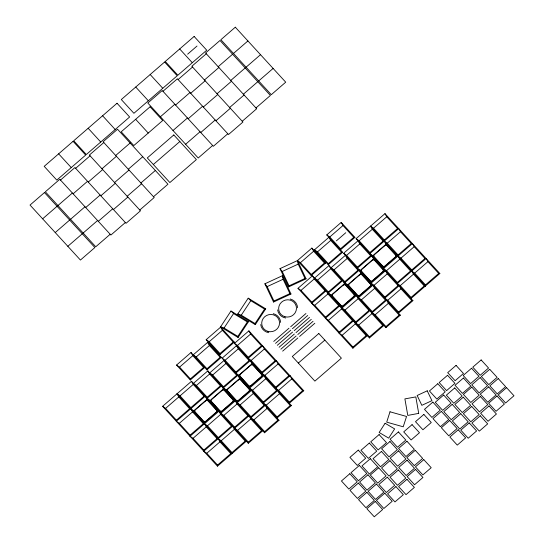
<?xml version="1.0" encoding="UTF-8"?>
<svg xmlns="http://www.w3.org/2000/svg" width="544" height="544" viewBox="0 0 544 544"><rect width="100%" height="100%" fill="white"/><g stroke="black" fill="none" stroke-linecap="round" stroke-linejoin="round"><path stroke-width="0.82" d="M217.559 465.066L206.761 453.281L203.762 451.207L203.837 450.092L193.038 438.314L190.04 436.24L190.114 435.125L179.316 423.348L176.317 421.267L176.392 420.158L189.611 408.707L190.754 408.762L193.752 410.836L204.551 422.62L204.476 423.728L206.258 426.863L217.056 438.641L218.198 438.695L221.197 440.776L231.996 452.554L231.921 453.662L230.778 453.608L217.559 465.066L217.484 466.174L162.595 406.3L191.474 381.283L248.288 443.258L262.725 430.753L261.582 430.698L248.363 442.15L248.288 443.258M190.298 380.004L190.38 378.896L203.592 367.445L204.734 367.492L190.298 380.004L176.576 365.038L191.012 352.526L206.904 369.859L221.34 357.354L207.624 342.387L193.181 354.892L196.187 356.973L206.985 368.75L206.904 369.859M217.484 466.174L246.357 441.157L245.215 441.102L234.416 429.318L232.635 426.183L231.492 426.136L220.694 414.351L218.912 411.216L217.77 411.169L206.972 399.384L205.19 396.25L204.048 396.202L190.835 407.653L190.754 408.762L192.535 411.896L203.334 423.674L204.476 423.728L207.475 425.809L218.273 437.587L218.198 438.695L219.98 441.83L230.778 453.608M248.363 442.15L237.565 430.372L234.566 428.291L234.648 427.183L223.842 415.405L220.844 413.324L220.925 412.216L210.127 400.438L207.121 398.358L207.203 397.249L220.422 385.798L221.564 385.846L223.339 388.98L234.144 400.765L235.287 400.819L237.062 403.954L247.86 415.732L249.002 415.786L250.784 418.921L261.582 430.698M219.905 354.634L219.98 353.525L233.199 342.067L234.342 342.122L220.619 327.155L206.183 339.667L219.905 354.634L234.342 342.122M207.203 397.249L196.404 385.472L193.406 383.391L207.842 370.879L264.581 432.779L264.663 431.671L253.864 419.886L250.866 417.812L250.94 416.697L240.142 404.92L237.143 402.839L237.218 401.73L226.42 389.953L223.421 387.872L223.496 386.764L236.715 375.312L237.857 375.367L239.639 378.502L250.437 390.279L251.58 390.334L253.361 393.468L264.16 405.246L265.302 405.3L267.077 408.435L277.882 420.213L279.024 420.267L222.108 358.183L236.545 345.678L238.326 348.813L249.125 360.59L250.267 360.645L252.049 363.78L262.847 375.557L263.99 375.612L265.764 378.746L276.57 390.524L277.712 390.578L279.487 393.713L290.285 405.491L291.428 405.545L234.444 343.38L248.88 330.868L303.763 390.742L289.326 403.247L289.401 402.138L302.62 390.687L303.763 390.742M291.428 405.545L276.991 418.057L277.073 416.942L266.274 405.164L263.269 403.084L263.35 401.975L252.552 390.198L249.553 388.117L249.628 387.008L238.83 375.231L235.831 373.15L235.906 372.042L249.125 360.59M289.401 402.138L278.603 390.361L275.604 388.28L275.686 387.172L264.88 375.394L261.882 373.313L261.963 372.205L251.165 360.427L248.159 358.346L248.241 357.238L261.46 345.787L262.602 345.834L264.377 348.976L275.182 360.754L276.325 360.808L278.1 363.943L288.898 375.72L290.04 375.775L291.822 378.91L302.62 390.687M306.075 278.841L305 278.474L298.207 264.119L297.439 260.596L311.161 275.563L311.236 274.455L324.455 263.004L325.598 263.058L311.875 248.091L297.439 260.596L279.997 268.641L288.633 286.885L306.075 278.841L297.439 260.596L300.438 262.677L311.236 274.455M352.879 348.187L352.961 347.072L342.162 335.294L339.164 333.214L339.238 332.105L328.44 320.328L325.441 318.247L325.516 317.138L314.718 305.361L311.719 303.28L311.794 302.172L325.013 290.72L326.155 290.775L327.937 293.91L338.735 305.687L339.878 305.742L341.659 308.876L352.458 320.654L353.6 320.708L355.375 323.843L366.18 335.621L367.322 335.675L352.879 348.187L297.996 288.313L312.433 275.808L369.424 337.967L383.86 325.462L382.718 325.407L369.498 336.858L369.424 337.967M341.51 252.198L330.711 240.414L328.93 237.279L314.493 249.791L328.216 264.758L328.29 263.65L341.51 252.198L342.652 252.246L326.76 234.913L341.197 222.408L354.919 237.374L340.483 249.88L340.558 248.771L353.777 237.32L354.919 237.374M369.498 336.858L358.7 325.081L355.701 323L355.783 321.892L344.978 310.114L341.979 308.033L342.06 306.925L331.262 295.147L328.256 293.066L328.338 291.958L341.557 280.507L342.7 280.561L344.474 283.696L355.28 295.474L356.422 295.528L358.197 298.663L368.995 310.44L370.138 310.495L371.919 313.63L382.718 325.407M328.338 291.958L317.54 280.18L314.541 278.1L328.977 265.588L385.893 327.672L385.968 326.563L375.17 314.786L372.171 312.705L372.246 311.596L361.447 299.819L358.448 297.738L358.523 296.63L347.725 284.852L344.726 282.771L344.801 281.663L358.02 270.212L359.162 270.259L360.944 273.401L371.742 285.178L372.885 285.233L374.666 288.368L385.465 300.145L386.607 300.2L388.389 303.334L399.187 315.112L400.33 315.166L343.604 253.286L358.04 240.774L359.822 243.909L370.62 255.694L371.763 255.741L373.538 258.883L384.343 270.66L385.485 270.715L387.26 273.85L398.058 285.627L399.201 285.682L400.982 288.816L411.781 300.594L412.923 300.648L356.089 238.653L384.968 213.636L439.851 273.503L410.978 298.52L411.053 297.412L424.272 285.96L425.415 286.015L425.496 284.906L438.709 273.448L439.851 273.503M412.923 300.648L398.487 313.154L398.568 312.045L387.763 300.268L384.764 298.187L384.846 297.078L374.048 285.301L371.042 283.22L371.124 282.112L360.325 270.334L357.326 268.253L357.401 267.145L370.62 255.694M411.053 297.412L400.255 285.634L397.256 283.553L397.338 282.445L386.532 270.667L383.534 268.586L383.615 267.478L372.81 255.7L369.811 253.62L369.893 252.511L383.112 241.06L384.254 241.108L387.253 243.188L398.052 254.966L397.97 256.081L399.752 259.216L410.55 270.994L411.692 271.048L414.691 273.122L425.496 284.906M438.709 273.448L427.91 261.671L426.136 258.536L424.993 258.482L414.188 246.704L412.413 243.569L411.271 243.515L400.472 231.737L398.691 228.602L397.548 228.548L384.329 239.999L384.254 241.108L386.029 244.249L396.828 256.027L397.97 256.081L400.976 258.155L411.774 269.94L411.692 271.048L413.474 274.183L424.272 285.96M273.537 302.036L273.938 300.988L289.904 293.624L290.979 293.991L282.343 275.747L264.901 283.791L273.537 302.036L290.979 293.991M288.633 286.885L289.034 285.838L305 278.474M220.565 326.842L230.969 311.032L248.492 321.66L238.088 337.477L220.565 326.842L224.053 328.025L237.85 336.396L238.088 337.477M224.053 328.025L233.58 313.548L230.969 311.032M237.776 314.004L248.18 298.187L265.703 308.822L255.299 324.632L237.776 314.004L241.264 315.187L255.054 323.551L255.299 324.632M241.264 315.187L250.791 300.71L248.18 298.187M237.85 336.396L247.377 321.919L248.492 321.66M255.054 323.551L264.581 309.074L265.703 308.822M187.632 54.176L197.016 46.043M60.5 180.064L74.936 167.559L126.045 223.305L140.481 210.793L89.372 155.047L103.816 142.535M162.962 91.29L177.398 78.778L228.507 134.531L242.944 122.019L191.842 66.273L206.278 53.761M75.643 168.327L90.08 155.815M178.106 79.546L192.542 67.041M42.629 218.81L57.066 206.298M57.943 205.537L72.386 193.032M115.695 155.502L130.138 142.99M160.412 116.763L174.848 104.251M218.164 66.728L232.601 54.216M233.478 53.455L247.914 40.943M73.1 193.814L87.536 181.302M101.973 168.79L116.416 156.284M175.562 105.033L189.999 92.528M204.442 80.016L218.878 67.504M88.244 182.07L102.68 169.558M190.706 93.296L205.142 80.784M55.23 232.553L69.666 220.048M70.55 219.286L84.986 206.774M128.296 169.245L142.739 156.74M173.012 130.506L187.449 118M230.765 80.471L245.201 67.959M246.078 67.198L260.515 54.692M85.7 207.556L100.137 195.044M114.573 182.539L129.016 170.027M188.163 118.776L202.599 106.27M217.042 93.758L231.479 81.253M100.844 195.813L115.28 183.308M203.306 107.039L217.743 94.527M153.326 164.506L179.84 141.535M67.83 246.303L82.266 233.791M83.15 233.029L97.587 220.517M140.896 182.988L155.339 170.483M185.613 144.255L200.049 131.743M243.365 94.214L257.802 81.709M258.679 80.94L273.115 68.435M98.301 221.299L112.737 208.787M127.174 196.282L141.617 183.77M200.763 132.525L215.2 120.013M229.643 107.508L244.079 94.996M113.444 209.562L127.881 197.05M215.907 120.782L230.343 108.276M110.187 234.267L95.751 246.772L45.342 191.794L59.786 179.282L110.901 235.042L125.338 222.537M153.496 196.738L167.94 184.226L117.538 129.248L103.095 141.76L154.217 197.52L139.774 210.025M212.65 145.486L198.213 157.998L147.812 103.02L162.248 90.508L213.364 146.268L227.8 133.756M255.966 107.957L270.402 95.452L220 40.474L205.564 52.979L256.68 108.739L242.243 121.251M176.576 365.038L179.574 367.112L192.794 355.66L191.012 352.526M326.76 234.913L329.759 236.994L342.978 225.542L341.197 222.408M206.183 339.667L209.182 341.741L222.401 330.29L220.619 327.155M300.438 262.677L313.657 251.226L311.875 248.091M196.187 356.973L209.399 345.522L207.624 342.387M314.493 249.791L317.492 251.865L330.711 240.414M336.403 240.849L345.78 232.723M311.161 275.563L325.598 263.058M206.985 368.75L220.198 357.299L221.34 357.354M328.216 264.758L342.652 252.246M234.444 343.38L237.442 345.46L250.655 334.002L248.88 330.868M297.996 288.313L300.995 290.394L314.214 278.943L312.433 275.808M162.595 406.3L165.594 408.381L178.813 396.93L177.031 393.795L180.03 395.869L190.835 407.653M180.03 395.869L193.249 384.418L191.474 381.283M356.089 238.653L359.094 240.734L372.307 229.276L370.532 226.141L373.531 228.222L384.329 239.999M373.531 228.222L386.75 216.77L384.968 213.636M222.108 358.183L225.107 360.264L238.326 348.813M317.54 280.18L330.759 268.729L328.977 265.588M196.404 385.472L209.624 374.014L207.842 370.879M343.604 253.286L346.603 255.367L359.822 243.909M212.697 374.986L225.916 363.535L224.135 360.4L209.698 372.905L212.697 374.986L223.496 386.764M334.002 269.885L347.222 258.427L345.44 255.292L331.004 267.804L334.002 269.885L344.801 281.663M248.159 358.346L262.602 345.834M311.719 303.28L326.155 290.775M176.317 421.267L205.19 396.25M369.811 253.62L398.691 228.602M235.831 373.15L250.267 360.645M328.256 293.066L342.7 280.561M207.121 398.358L221.564 385.846M357.326 268.253L371.763 255.741M251.165 360.427L264.377 348.976M314.718 305.361L327.937 293.91M273.748 341.421L288.986 328.216M290.686 326.747L305.925 313.541M179.316 423.348L192.535 411.896M193.752 410.836L206.972 399.384M372.81 255.7L386.029 244.249M387.253 243.188L400.472 231.737M223.421 387.872L237.857 375.367M344.726 282.771L359.162 270.259M275.529 343.359L290.768 330.16M292.468 328.685L307.707 315.486M238.83 375.231L252.049 363.78M331.262 295.147L344.474 283.696M210.127 400.438L223.339 388.98M360.325 270.334L373.538 258.883M277.311 345.304L292.55 332.098M294.25 330.63L309.488 317.424M226.42 389.953L239.639 378.502M347.725 284.852L360.944 273.401M279.092 347.249L294.331 334.043M296.024 332.574L311.27 319.369M280.874 349.194L296.113 335.988M297.806 334.519L313.052 321.314M282.656 351.132L297.894 337.933M299.588 336.457L314.833 323.258M261.963 372.205L275.182 360.754M325.516 317.138L338.735 305.687M190.114 435.125L203.334 423.674M204.551 422.62L217.77 411.169M383.615 267.478L396.828 256.027M398.052 254.966L411.271 243.515M261.882 373.313L276.325 360.808M325.441 318.247L339.878 305.742M190.04 436.24L218.912 411.216M383.534 268.586L412.413 243.569M249.628 387.008L262.847 375.557M342.06 306.925L355.28 295.474M220.925 412.216L234.144 400.765M371.124 282.112L384.343 270.66M249.553 388.117L263.99 375.612M341.979 308.033L356.422 295.528M220.844 413.324L235.287 400.819M371.042 283.22L385.485 270.715M264.88 375.394L278.1 363.943M328.44 320.328L341.659 308.876M193.038 438.314L206.258 426.863M207.475 425.809L220.694 414.351M386.532 270.667L399.752 259.216M400.976 258.155L414.188 246.704M237.218 401.73L250.437 390.279M358.523 296.63L371.742 285.178M237.143 402.839L251.58 390.334M358.448 297.738L372.885 285.233M252.552 390.198L265.764 378.746M344.978 310.114L358.197 298.663M223.842 415.405L237.062 403.954M374.048 285.301L387.26 273.85M240.142 404.92L253.361 393.468M361.447 299.819L374.666 288.368M298.336 363.066L324.843 340.095M275.686 387.172L288.898 375.72M339.238 332.105L352.458 320.654M203.837 450.092L217.056 438.641M218.273 437.587L231.492 426.136M397.338 282.445L410.55 270.994M411.774 269.94L424.993 258.482M275.604 388.28L290.04 375.775M339.164 333.214L353.6 320.708M203.762 451.207L232.635 426.183M397.256 283.553L426.136 258.536M263.35 401.975L276.57 390.524M355.783 321.892L368.995 310.44M234.648 427.183L247.86 415.732M384.846 297.078L398.058 285.627M263.269 403.084L277.712 390.578M355.701 323L370.138 310.495M234.566 428.291L249.002 415.786M384.764 298.187L399.201 285.682M278.603 390.361L291.822 378.91M342.162 335.294L355.375 323.843M206.761 453.281L219.98 441.83M221.197 440.776L234.416 429.318M400.255 285.634L413.474 274.183M414.691 273.122L427.91 261.671M250.94 416.697L264.16 405.246M372.246 311.596L385.465 300.145M250.866 417.812L265.302 405.3M372.171 312.705L386.607 300.2M266.274 405.164L279.487 393.713M358.7 325.081L371.919 313.63M237.565 430.372L250.784 418.921M387.763 300.268L400.982 288.816M253.864 419.886L267.077 408.435M375.17 314.786L388.389 303.334M352.961 347.072L366.18 335.621M231.996 452.554L245.215 441.102M277.073 416.942L290.285 405.491M398.568 312.045L411.781 300.594M264.663 431.671L277.882 420.213M385.968 326.563L399.187 315.112M264.581 432.779L279.024 420.267M385.893 327.672L400.33 315.166M279.997 268.641L282.234 271.476L298.207 264.119M264.901 283.791L267.138 286.627L283.111 279.262L282.343 275.747M250.791 300.71L264.581 309.074M233.58 313.548L247.377 321.919M386.75 216.77L397.548 228.548M370.532 226.141L425.415 286.015M372.307 229.276L383.112 241.06M359.094 240.734L369.893 252.511M342.978 225.542L353.777 237.32M179.69 48.96L192.29 62.703M329.759 236.994L340.558 248.771M346.603 255.367L357.401 267.145M347.222 258.427L358.02 270.212M317.492 251.865L328.29 263.65M330.759 268.729L341.557 280.507M313.657 251.226L324.455 263.004M150.178 74.528L162.778 88.278M314.214 278.943L325.013 290.72M135.742 87.04L148.342 100.783M300.995 290.394L311.794 302.172M135.646 119.306L148.247 133.049M102.592 115.763L115.192 129.506M88.155 128.268L100.756 142.018M250.655 334.002L261.46 345.787M237.442 345.46L248.241 357.238M222.401 330.29L233.199 342.067M58.643 153.843L71.244 167.586M209.182 341.741L219.98 353.525M225.107 360.264L235.906 372.042M209.399 345.522L220.198 357.299M225.916 363.535L236.715 375.312M192.794 355.66L203.592 367.445M209.624 374.014L220.422 385.798M179.574 367.112L190.38 378.896M193.249 384.418L204.048 396.202M177.031 393.795L231.921 453.662M178.813 396.93L189.611 408.707M165.594 408.381L176.392 420.158M282.234 271.476L289.034 285.838M283.111 279.262L289.904 293.624M267.138 286.627L273.938 300.988M273.272 313.67A10.057 9.69 -17.1 0 1 280.636 322.429M268.797 332.69A10.057 9.69 -17.1 0 1 260.685 324.571M290.204 298.996A10.057 9.69 -17.1 0 1 297.575 307.754M285.729 318.016A10.057 9.69 -17.1 0 1 277.624 309.896M390 411.794L386.696 422.144L403.22 426.795L406.552 416.473L390 411.794M385.084 423.266L379.168 432.48L388.695 438.131L394.638 428.89L385.084 423.266M73.08 141.331L44.2 166.348L56.8 180.098L85.68 155.074L73.08 141.331M117.028 103.251L73.719 140.78L86.319 154.523L129.628 116.994L117.028 103.251M164.614 62.023L121.305 99.552L133.906 113.295L177.215 75.766L164.614 62.023M194.133 36.448L165.254 61.465L177.854 75.215L206.734 50.198L194.133 36.448M44.465 192.556L30.029 205.068L80.43 260.046L94.867 247.534L44.465 192.556M235.314 27.2L220.878 39.712L271.279 94.69L285.716 82.178L235.314 27.2M150.09 106.794L121.21 131.811L133.81 145.561L162.69 120.537L150.09 106.794M173.801 134.953L147.295 157.923L169.871 182.553L196.384 159.582L173.801 134.953M205.625 400.901L195.459 409.714A1.761 1.693 -17.1 0 0 195.289 412.114L203.429 420.988A1.761 1.693 -17.1 0 0 205.904 421.104L216.07 412.291A1.761 1.693 -17.1 0 0 216.24 409.89L208.1 401.016A1.761 1.693 -17.1 0 0 205.625 400.901M384.683 245.759L374.517 254.572A1.761 1.693 -17.1 0 0 374.347 256.972L382.486 265.853A1.761 1.693 -17.1 0 0 384.962 265.962L395.128 257.156A1.761 1.693 -17.1 0 0 395.298 254.748L387.158 245.874A1.761 1.693 -17.1 0 0 384.683 245.759M250.696 365.296L240.53 374.102A1.761 1.693 -17.1 0 0 240.36 376.502L248.499 385.383A1.761 1.693 -17.1 0 0 250.974 385.492L261.14 376.686A1.761 1.693 -17.1 0 0 261.31 374.279L253.171 365.405A1.761 1.693 -17.1 0 0 250.696 365.296M343.128 285.206L332.962 294.018A1.761 1.693 -17.1 0 0 332.792 296.419L340.932 305.3A1.761 1.693 -17.1 0 0 343.407 305.408L353.573 296.602A1.761 1.693 -17.1 0 0 353.743 294.195L345.603 285.321A1.761 1.693 -17.1 0 0 343.128 285.206M222.013 390.517L211.84 399.323A1.761 1.693 -17.1 0 0 211.677 401.73L219.81 410.604A1.761 1.693 -17.1 0 0 222.285 410.72L232.458 401.907A1.761 1.693 -17.1 0 0 232.621 399.507L224.488 390.626A1.761 1.693 -17.1 0 0 222.013 390.517M372.191 260.392L362.025 269.205A1.761 1.693 -17.1 0 0 361.855 271.606L369.995 280.486A1.761 1.693 -17.1 0 0 372.47 280.595L382.636 271.789A1.761 1.693 -17.1 0 0 382.806 269.382L374.666 260.508A1.761 1.693 -17.1 0 0 372.191 260.392M238.292 380.018L228.12 388.824A1.761 1.693 -17.1 0 0 227.956 391.231L236.089 400.105A1.761 1.693 -17.1 0 0 238.564 400.221L248.737 391.408A1.761 1.693 -17.1 0 0 248.9 389.008L240.768 380.127A1.761 1.693 -17.1 0 0 238.292 380.018M359.598 274.91L349.432 283.723A1.761 1.693 -17.1 0 0 349.262 286.124L357.401 295.004A1.761 1.693 -17.1 0 0 359.876 295.113L370.042 286.307A1.761 1.693 -17.1 0 0 370.212 283.9L362.073 275.026A1.761 1.693 -17.1 0 0 359.598 274.91M318.811 333.513L292.298 356.483L314.881 381.113L341.387 358.142L318.811 333.513M358.272 450.119L349.914 457.361L357.326 465.446L365.684 458.204L358.272 450.119M456.056 365.398L447.698 372.64L455.11 380.725L463.468 373.483L456.056 365.398M369.328 443.054L360.971 450.296L368.383 458.381L376.74 451.139L369.328 443.054M379.1 434.588L370.743 441.823L378.155 449.915L386.512 442.673L379.1 434.588M437.791 383.731L429.434 390.973L436.846 399.058L445.203 391.816L437.791 383.731M447.535 375.292L439.178 382.534L446.59 390.619L454.947 383.377L447.535 375.292M349.819 473.722L341.435 480.984L348.847 489.07L357.231 481.807L349.819 473.722M359.373 465.44L351.016 472.682L358.428 480.767L366.785 473.525L359.373 465.44M471.553 368.24L463.196 375.482L470.608 383.568L478.965 376.326L471.553 368.24M481.141 359.938L472.784 367.18L480.196 375.265L488.553 368.03L481.141 359.938M398.412 431.943L390.055 439.185L397.467 447.27L405.824 440.028L398.412 431.943M432.847 402.104L424.49 409.346L431.902 417.432L440.259 410.19L432.847 402.104M389.966 441.538L381.609 448.78L389.021 456.865L397.378 449.623L389.966 441.538M443.652 395.026L435.261 402.288L442.68 410.373L451.064 403.111L443.652 395.026M370.328 458.694L361.971 465.936L369.383 474.021L377.74 466.779L370.328 458.694M463.427 378.026L455.042 385.295L462.454 393.38L470.839 386.111L463.427 378.026M412.066 424.64L403.709 431.882L411.121 439.967L419.478 432.725L412.066 424.64M423.851 414.433L415.494 421.675L422.906 429.76L431.263 422.518L423.851 414.433M381.419 451.452L373.062 458.694L380.48 466.779L388.838 459.537L381.419 451.452M454.73 387.933L446.372 395.175L453.784 403.26L462.142 396.018L454.73 387.933M358.394 483.079L350.01 490.341L357.422 498.426L365.806 491.164L358.394 483.079M367.948 474.796L359.591 482.038L367.003 490.124L375.36 482.882L367.948 474.796M480.134 377.597L471.777 384.839L479.189 392.924L487.546 385.682L480.134 377.597M489.716 369.294L481.358 376.536L488.77 384.622L497.128 377.38L489.716 369.294M406.919 441.218L398.562 448.46L405.974 456.545L414.331 449.303L406.919 441.218M441.354 411.386L432.997 418.622L440.409 426.707L448.766 419.472L441.354 411.386M378.665 467.786L370.308 475.028L377.72 483.113L386.084 475.871L378.665 467.786M471.77 387.124L463.386 394.386L470.798 402.472L479.182 395.209L471.77 387.124M398.521 450.867L390.164 458.109L397.576 466.194L405.933 458.952L398.521 450.867M452.2 404.355L443.816 411.618L451.228 419.703L459.612 412.44L452.2 404.355M389.926 460.727L381.568 467.969L388.98 476.054L397.338 468.812L389.926 460.727M463.236 397.215L454.879 404.45L462.291 412.536L470.648 405.3L463.236 397.215M415.256 450.316L406.898 457.558L414.31 465.644L422.668 458.402L415.256 450.316M449.691 420.478L441.334 427.72L448.746 435.805L457.103 428.563L449.691 420.478M366.901 492.354L358.516 499.616L365.928 507.702L374.313 500.439L366.901 492.354M376.455 484.072L368.098 491.314L375.51 499.399L383.867 492.164L376.455 484.072M488.634 386.879L480.277 394.114L487.696 402.2L496.053 394.964L488.634 386.879M498.222 378.576L489.865 385.818L497.277 393.904L505.634 386.662L498.222 378.576M387.294 477.197L378.937 484.439L386.349 492.524L394.706 485.282L387.294 477.197M480.393 396.528L472.008 403.798L479.42 411.883L487.805 404.614L480.393 396.528M407.075 460.197L398.718 467.439L406.13 475.524L414.487 468.282L407.075 460.197M460.754 413.685L452.37 420.947L459.782 429.032L468.166 421.77L460.754 413.685M398.412 469.982L390.055 477.224L397.467 485.309L405.824 478.067L398.412 469.982M471.716 406.463L463.359 413.705L470.778 421.79L479.135 414.548L471.716 406.463M375.238 501.452L366.853 508.715L374.265 516.8L382.65 509.538L375.238 501.452M384.792 493.17L376.434 500.412L383.846 508.497L392.204 501.255L384.792 493.17M496.978 395.971L488.621 403.213L496.033 411.298L504.39 404.056L496.978 395.971M506.559 387.668L498.202 394.91L505.614 402.995L513.971 395.753L506.559 387.668M423.783 459.619L415.426 466.861L422.838 474.946L431.195 467.704L423.783 459.619M458.225 429.78L449.868 437.022L457.28 445.108L465.637 437.866L458.225 429.78M415.507 469.397L407.15 476.639L414.562 484.724L422.919 477.482L415.507 469.397M469.186 422.885L460.802 430.148L468.214 438.233L476.598 430.97L469.186 422.885M395.916 486.601L387.559 493.843L394.971 501.928L403.328 494.686L395.916 486.601M489.015 405.94L480.631 413.202L488.043 421.287L496.427 414.025L489.015 405.94M406.96 479.312L398.602 486.554L406.014 494.639L414.372 487.397L406.96 479.312M480.27 415.793L471.913 423.035L479.325 431.12L487.682 423.878L480.27 415.793M427.244 390.823L417.153 395.481L421.831 405.328L431.922 400.67L427.244 390.823M418.71 413.379L407.776 415.412L404.892 398.888L415.82 396.909L418.71 413.379M267.94 331.398A8.942 8.616 -17.1 0 0 279.33 321.055A8.942 8.616 -17.1 0 0 264.602 316.846A8.942 8.616 -17.1 0 0 267.94 331.398M284.879 316.724A8.942 8.616 -17.1 0 0 296.262 306.381A8.942 8.616 -17.1 0 0 281.54 302.172A8.942 8.616 -17.1 0 0 284.879 316.724"/></g></svg>
